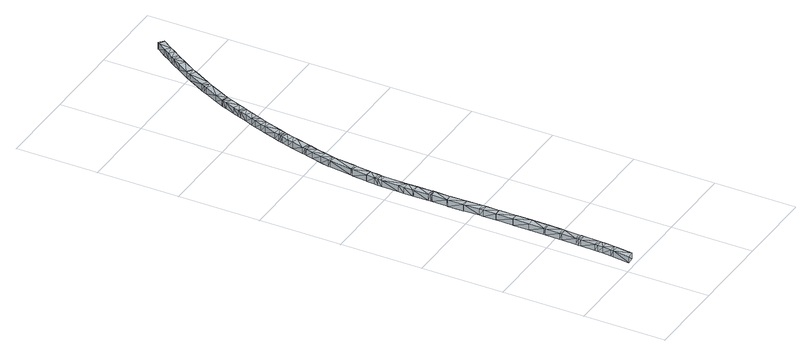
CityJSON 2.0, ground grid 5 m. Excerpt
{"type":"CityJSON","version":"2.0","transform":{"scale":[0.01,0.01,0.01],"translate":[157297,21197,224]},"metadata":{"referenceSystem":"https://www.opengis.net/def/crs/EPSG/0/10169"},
"CityObjects":{
"object1":{"type":"GenericCityObject","attributes":{"name":"雨水管路","year":2008},"geometry":[{"type":"MultiSurface","lod":"2","boundaries":[[[0,1,2]],[[0,3,1]],[[4,3,5]],[[4,1,3]],[[3,0,5]],[[4,2,1]],[[6,5,7]],[[6,4,5]],[[0,7,5]],[[7,0,8]],[[0,9,8]],[[0,2,10]],[[10,9,0]],[[10,11,9]],[[11,12,9]],[[9,12,8]],[[8,13,14]],[[14,7,8]],[[14,6,7]],[[8,15,13]],[[16,17,12]],[[12,11,16]],[[16,18,17]],[[18,19,17]],[[18,20,19]],[[20,21,19]],[[20,22,21]],[[22,23,21]],[[22,24,23]],[[24,25,26]],[[26,23,24]],[[25,27,26]],[[25,28,27]],[[28,29,27]],[[28,30,29]],[[30,31,29]],[[30,32,31]],[[32,33,31]],[[34,35,36]],[[36,37,34]],[[35,38,36]],[[37,39,34]],[[40,41,42]],[[42,43,40]],[[35,42,38]],[[32,44,33]],[[44,45,33]],[[46,47,45]],[[45,44,46]],[[48,49,50]],[[50,51,48]],[[46,51,47]],[[50,47,51]],[[52,53,54]],[[54,39,52]],[[49,48,55]],[[55,56,49]],[[55,57,56]],[[57,58,56]],[[57,59,58]],[[59,60,58]],[[42,41,38]],[[53,61,60]],[[60,59,53]],[[53,52,61]],[[37,52,39]],[[62,47,63]],[[62,45,47]],[[50,64,47]],[[64,63,47]],[[50,49,64]],[[49,65,64]],[[56,66,49]],[[66,65,49]],[[66,58,67]],[[66,56,58]],[[67,60,68]],[[67,58,60]],[[12,15,8]],[[17,69,12]],[[17,19,69]],[[19,70,69]],[[19,21,70]],[[21,71,70]],[[71,23,72]],[[71,21,23]],[[72,26,73]],[[72,23,26]],[[73,26,74]],[[26,27,74]],[[74,29,75]],[[74,27,29]],[[75,31,76]],[[75,29,31]],[[45,62,33]],[[62,77,33]],[[76,33,77]],[[76,31,33]],[[37,78,52]],[[78,79,52]],[[68,61,80]],[[68,60,61]],[[80,52,79]],[[80,61,52]],[[81,78,36]],[[78,37,36]],[[15,69,82]],[[82,13,15]],[[69,83,82]],[[69,70,83]],[[70,84,83]],[[71,85,84]],[[84,70,71]],[[71,72,85]],[[72,73,86]],[[86,85,72]],[[73,87,86]],[[73,74,87]],[[74,88,87]],[[74,75,88]],[[75,76,89]],[[89,88,75]],[[76,90,89]],[[76,77,90]],[[77,91,90]],[[77,62,91]],[[62,92,91]],[[62,63,92]],[[63,64,93]],[[93,92,63]],[[64,94,93]],[[66,95,96]],[[96,65,66]],[[66,67,95]],[[67,68,97]],[[97,95,67]],[[68,98,97]],[[78,81,99]],[[99,100,78]],[[101,102,103]],[[103,104,101]],[[96,94,65]],[[64,65,94]],[[80,79,98]],[[98,68,80]],[[100,79,78]],[[79,100,105]],[[105,98,79]],[[81,106,107]],[[107,99,81]],[[103,106,104]],[[103,107,106]],[[69,15,12]],[[36,38,81]],[[38,106,81]],[[104,38,41]],[[104,106,38]],[[41,101,104]],[[41,40,101]],[[102,101,108]],[[108,109,102]],[[108,110,109]],[[108,111,110]],[[111,112,110]],[[112,113,110]],[[112,114,113]],[[114,115,113]],[[101,116,108]],[[40,116,101]],[[116,117,108]],[[117,111,108]],[[118,119,116]],[[116,43,118]],[[116,40,43]],[[119,117,116]],[[119,120,117]],[[119,121,120]],[[121,122,120]],[[123,124,122]],[[122,121,123]],[[123,125,124]],[[126,127,128]],[[128,129,126]],[[126,130,127]],[[128,131,129]],[[125,129,131]],[[131,124,125]],[[131,114,124]],[[114,122,124]],[[114,112,122]],[[112,120,122]],[[120,112,117]],[[112,111,117]],[[131,128,114]],[[128,132,114]],[[133,134,135]],[[135,132,133]],[[135,115,132]],[[115,114,132]],[[128,133,132]],[[136,137,138]],[[138,139,136]],[[137,140,138]],[[140,141,138]],[[140,142,141]],[[140,143,142]],[[143,134,142]],[[134,133,142]],[[133,144,142]],[[128,127,133]],[[127,144,133]],[[141,144,145]],[[141,142,144]],[[130,146,144]],[[144,127,130]],[[146,147,144]],[[147,145,144]],[[147,148,145]],[[147,149,148]],[[149,150,148]],[[150,151,148]],[[138,145,148]],[[138,141,145]],[[148,151,138]],[[138,151,139]],[[139,152,153]],[[136,139,153]],[[153,154,136]],[[155,156,157]],[[157,158,155]],[[156,154,157]],[[154,153,157]],[[151,152,139]],[[157,152,159]],[[157,153,152]],[[150,160,152]],[[152,151,150]],[[160,159,152]],[[160,161,159]],[[161,162,159]],[[162,163,159]],[[159,158,157]],[[159,163,158]],[[158,164,165]],[[158,165,166]],[[166,155,158]],[[165,167,166]],[[165,168,167]],[[169,170,171]],[[171,168,169]],[[169,172,170]],[[171,167,168]],[[163,164,158]],[[164,173,165]],[[173,168,165]],[[163,162,174]],[[174,164,163]],[[174,175,164]],[[175,173,164]],[[175,176,173]],[[176,177,173]],[[176,178,177]],[[178,179,177]],[[173,177,168]],[[177,169,168]],[[180,179,181]],[[181,182,180]],[[179,178,181]],[[182,183,184]],[[184,180,182]],[[185,186,187]],[[187,183,185]],[[187,184,183]],[[187,188,184]],[[188,189,184]],[[190,180,189]],[[180,184,189]],[[180,172,179]],[[179,172,177]],[[177,172,169]],[[180,190,172]],[[191,192,188]],[[188,193,191]],[[192,189,188]],[[172,190,194]],[[194,170,172]],[[190,189,195]],[[195,194,190]],[[189,192,195]],[[187,193,188]],[[187,186,193]],[[193,196,197]],[[198,199,200]],[[200,201,198]],[[202,199,203]],[[203,204,202]],[[205,193,197]],[[197,206,205]],[[199,202,200]],[[205,191,193]],[[197,204,206]],[[204,203,206]],[[196,207,197]],[[207,204,197]],[[193,186,196]],[[208,209,210]],[[210,211,208]],[[210,212,211]],[[212,213,211]],[[212,207,213]],[[207,214,213]],[[207,196,214]],[[196,215,214]],[[196,186,215]],[[186,185,215]],[[202,207,212]],[[202,204,207]],[[212,210,202]],[[210,200,202]],[[216,217,218]],[[216,219,217]],[[220,221,222]],[[222,223,220]],[[220,224,219]],[[219,221,220]],[[224,217,219]],[[225,198,201]],[[201,217,225]],[[217,224,225]],[[200,210,201]],[[210,209,201]],[[217,201,218]],[[201,209,218]],[[221,216,226]],[[221,219,216]],[[227,226,228]],[[228,229,227]],[[226,216,228]],[[216,230,228]],[[216,218,230]],[[218,231,230]],[[218,209,231]],[[209,208,231]],[[226,222,221]],[[226,227,222]],[[227,232,222]],[[233,234,235]],[[235,236,233]],[[235,237,236]],[[237,238,236]],[[237,239,238]],[[239,240,238]],[[239,241,240]],[[241,242,240]],[[241,223,242]],[[223,222,242]],[[236,238,243]],[[238,244,243]],[[243,233,236]],[[245,244,240]],[[244,238,240]],[[246,243,247]],[[247,248,246]],[[243,249,247]],[[243,244,249]],[[244,250,249]],[[244,245,250]],[[245,251,250]],[[232,229,251]],[[251,245,232]],[[232,227,229]],[[232,242,222]],[[245,240,232]],[[240,242,232]],[[252,253,254]],[[254,255,252]],[[253,256,254]],[[253,257,256]],[[257,233,256]],[[257,234,233]],[[258,254,259]],[[254,256,259]],[[254,258,255]],[[255,260,261]],[[255,261,262]],[[262,252,255]],[[261,263,262]],[[261,264,263]],[[264,265,263]],[[264,266,265]],[[267,261,260]],[[267,264,261]],[[267,266,264]],[[268,269,267]],[[267,270,268]],[[267,260,270]],[[260,271,270]],[[260,272,271]],[[272,273,271]],[[260,255,272]],[[255,258,272]],[[246,248,274]],[[274,259,246]],[[274,275,259]],[[275,258,259]],[[275,273,258]],[[273,272,258]],[[246,233,243]],[[256,233,259]],[[233,246,259]],[[267,269,266]],[[266,276,277]],[[278,279,280]],[[280,277,278]],[[279,281,280]],[[279,282,283]],[[283,281,279]],[[280,284,277]],[[266,277,284]],[[284,265,266]],[[269,276,266]],[[277,276,278]],[[276,285,278]],[[286,287,288]],[[288,289,286]],[[288,290,289]],[[288,285,290]],[[285,276,290]],[[276,291,290]],[[276,269,291]],[[269,268,291]],[[285,288,278]],[[288,279,278]],[[288,282,279]],[[287,282,288]],[[287,286,292]],[[292,293,287]],[[294,295,296]],[[296,297,294]],[[296,298,297]],[[295,292,299]],[[299,296,295]],[[292,295,293]],[[300,293,295]],[[300,301,293]],[[282,287,301]],[[287,293,301]],[[302,303,304]],[[304,300,302]],[[303,305,304]],[[304,306,300]],[[307,301,300]],[[300,306,307]],[[282,301,307]],[[307,283,282]],[[302,300,294]],[[300,295,294]],[[294,297,302]],[[297,303,302]],[[305,297,298]],[[305,303,297]],[[305,298,304]],[[298,296,304]],[[306,296,299]],[[306,304,296]],[[299,292,306]],[[292,307,306]],[[289,283,286]],[[292,286,307]],[[286,283,307]],[[289,281,283]],[[280,289,290]],[[280,281,289]],[[290,291,280]],[[291,284,280]],[[271,263,270]],[[271,262,263]],[[262,271,252]],[[252,275,253]],[[253,275,257]],[[275,274,257]],[[275,252,273]],[[252,271,273]],[[263,265,270]],[[270,265,268]],[[268,265,291]],[[291,265,284]],[[237,235,249]],[[235,247,249]],[[237,249,239]],[[249,250,239]],[[235,234,247]],[[257,274,234]],[[274,248,234]],[[247,234,248]],[[224,231,225]],[[224,230,231]],[[228,224,220]],[[228,230,224]],[[208,198,231]],[[198,225,231]],[[208,211,198]],[[211,199,198]],[[199,211,203]],[[211,213,203]],[[241,251,223]],[[223,228,220]],[[223,229,228]],[[223,251,229]],[[241,239,251]],[[239,250,251]],[[206,213,214]],[[206,203,213]],[[178,170,181]],[[182,181,195]],[[181,194,195]],[[183,182,192]],[[182,195,192]],[[183,191,185]],[[185,191,215]],[[206,214,205]],[[214,215,205]],[[215,191,205]],[[183,192,191]],[[181,170,194]],[[178,176,170]],[[170,176,171]],[[167,176,175]],[[167,171,176]],[[166,175,174]],[[166,167,175]],[[162,155,174]],[[174,155,166]],[[162,161,155]],[[161,156,155]],[[161,160,156]],[[160,154,156]],[[160,136,154]],[[150,136,160]],[[150,137,136]],[[149,137,150]],[[137,149,140]],[[149,147,140]],[[143,147,146]],[[143,140,147]],[[115,126,129]],[[115,135,126]],[[113,123,121]],[[113,115,123]],[[121,119,113]],[[119,110,113]],[[123,115,125]],[[115,129,125]],[[135,134,126]],[[126,134,130]],[[134,146,130]],[[146,134,143]],[[110,119,109]],[[119,118,109]],[[43,102,118]],[[118,102,109]],[[43,42,102]],[[102,42,103]],[[107,42,35]],[[107,103,42]],[[35,34,107]],[[34,99,107]],[[100,54,105]],[[100,39,54]],[[39,100,34]],[[100,99,34]],[[105,54,98]],[[54,53,98]],[[51,46,93]],[[46,92,93]],[[48,51,94]],[[51,93,94]],[[96,48,94]],[[96,55,48]],[[95,55,96]],[[95,57,55]],[[97,57,95]],[[97,59,57]],[[59,97,53]],[[97,98,53]],[[91,46,44]],[[91,92,46]],[[91,44,90]],[[44,32,90]],[[89,32,30]],[[89,90,32]],[[88,30,28]],[[88,89,30]],[[11,82,16]],[[16,82,18]],[[82,83,18]],[[18,83,20]],[[83,84,20]],[[85,20,84]],[[85,22,20]],[[24,85,86]],[[24,22,85]],[[11,13,82]],[[11,14,13]],[[11,10,14]],[[6,2,4]],[[2,14,10]],[[2,6,14]],[[87,28,25]],[[87,88,28]],[[86,87,24]],[[87,25,24]]]}]}
},
"vertices":[
[92,136,97],[84,37,54],[92,136,57],[84,37,94],[124,40,54],[124,40,94],[132,134,57],[132,134,97],[133,152,98],[93,153,98],[93,153,58],[95,202,60],[95,202,100],[135,202,60],[133,152,58],[135,202,100],[94,232,61],[94,232,101],[94,252,62],[94,252,102],[91,335,66],[91,335,106],[91,352,66],[91,352,106],[90,368,67],[88,452,71],[90,368,107],[88,452,111],[88,465,71],[88,465,111],[85,552,75],[85,552,115],[85,562,75],[85,562,115],[68,1146,86],[68,1152,86],[68,1146,126],[71,1052,125],[68,1152,126],[71,1052,85],[65,1248,130],[65,1243,130],[65,1243,90],[65,1248,90],[82,652,78],[82,652,118],[80,747,80],[80,747,120],[77,850,83],[77,850,123],[79,752,121],[79,752,81],[71,1048,125],[74,952,86],[71,1048,85],[77,852,83],[77,852,123],[77,854,83],[77,854,123],[74,929,85],[74,929,125],[74,952,126],[122,653,118],[120,748,120],[119,753,121],[117,851,123],[117,853,123],[117,855,123],[114,930,125],[134,233,101],[134,253,102],[131,336,106],[131,353,106],[130,369,107],[128,453,111],[128,466,111],[125,553,115],[125,564,115],[111,1053,125],[111,1050,125],[114,953,126],[108,1147,126],[134,233,61],[134,253,62],[131,336,66],[131,353,66],[130,369,67],[128,453,71],[128,466,71],[125,553,75],[125,564,75],[122,653,78],[120,748,80],[119,753,81],[117,851,83],[117,855,83],[117,853,83],[114,930,85],[114,953,86],[108,1147,86],[111,1053,85],[105,1249,130],[105,1249,90],[105,1244,90],[105,1244,130],[111,1050,85],[108,1153,126],[108,1153,86],[105,1253,130],[105,1253,90],[105,1262,90],[105,1262,130],[105,1353,128],[105,1353,88],[105,1412,128],[105,1412,88],[65,1252,130],[65,1262,130],[65,1252,90],[65,1262,90],[65,1352,128],[65,1352,88],[65,1362,128],[65,1362,88],[65,1413,128],[65,1413,88],[71,1556,86],[72,1578,126],[71,1556,126],[67,1453,87],[72,1578,86],[67,1453,127],[111,1555,126],[112,1575,126],[112,1575,86],[111,1555,86],[128,1738,88],[120,1650,86],[120,1650,126],[128,1738,128],[119,1646,86],[119,1646,126],[114,1596,126],[114,1596,86],[74,1600,126],[79,1650,126],[74,1600,86],[79,1650,86],[80,1654,126],[80,1654,86],[88,1743,88],[88,1743,128],[90,1755,128],[130,1749,128],[130,1749,88],[152,1899,85],[150,1885,85],[150,1885,125],[152,1899,125],[110,1891,125],[90,1755,88],[110,1891,85],[112,1906,85],[112,1906,125],[123,1956,126],[162,1949,126],[162,1949,86],[174,2008,88],[174,2008,128],[182,2049,131],[184,2059,91],[182,2049,91],[184,2059,131],[134,2016,128],[123,1956,86],[134,2016,88],[142,2056,91],[142,2056,131],[145,2068,91],[145,2068,131],[149,2084,132],[149,2084,92],[167,2157,92],[175,2188,93],[167,2157,132],[185,2228,94],[185,2228,134],[175,2188,133],[214,2178,133],[206,2148,132],[188,2074,132],[224,2217,94],[214,2178,93],[224,2217,134],[188,2074,92],[206,2148,92],[190,2244,134],[228,2232,134],[272,2373,97],[263,2347,97],[263,2347,137],[272,2373,137],[241,2274,135],[241,2274,95],[233,2247,134],[228,2232,94],[233,2247,94],[194,2258,134],[234,2386,97],[234,2386,137],[225,2358,137],[225,2358,97],[203,2286,135],[203,2286,95],[194,2258,94],[190,2244,94],[260,2459,137],[289,2421,137],[251,2435,137],[298,2446,137],[313,2488,98],[313,2488,138],[327,2527,138],[327,2527,98],[298,2446,97],[289,2421,97],[276,2502,138],[290,2541,138],[276,2502,98],[290,2541,98],[260,2459,97],[251,2435,97],[298,2560,138],[390,2677,133],[390,2677,93],[387,2670,94],[387,2670,134],[377,2645,94],[377,2645,134],[350,2582,97],[350,2582,137],[335,2545,98],[335,2545,138],[350,2686,134],[340,2660,134],[313,2598,137],[354,2694,133],[350,2686,94],[354,2694,93],[340,2660,94],[313,2598,97],[298,2560,98],[461,2824,94],[451,2805,94],[451,2805,134],[461,2824,134],[412,2723,133],[412,2723,93],[415,2822,134],[376,2741,133],[436,2862,135],[471,2843,135],[471,2843,95],[525,2943,96],[525,2943,136],[539,2968,96],[539,2968,136],[490,2962,136],[504,2988,96],[504,2988,136],[490,2962,96],[436,2862,95],[425,2842,134],[425,2842,94],[376,2741,93],[415,2822,94],[507,2993,136],[541,2972,136],[584,3042,138],[611,3087,137],[584,3042,98],[611,3087,97],[624,3107,137],[624,3107,97],[541,2972,96],[550,3063,138],[590,3129,97],[590,3129,137],[577,3108,137],[577,3108,97],[550,3063,98],[507,2993,96],[614,3164,98],[614,3164,138],[678,3257,137],[640,3202,136],[678,3257,97],[683,3265,137],[683,3265,97],[640,3202,96],[673,3179,136],[647,3141,138],[711,3235,137],[716,3242,137],[711,3235,97],[716,3242,97],[673,3179,96],[647,3141,98]
]}
